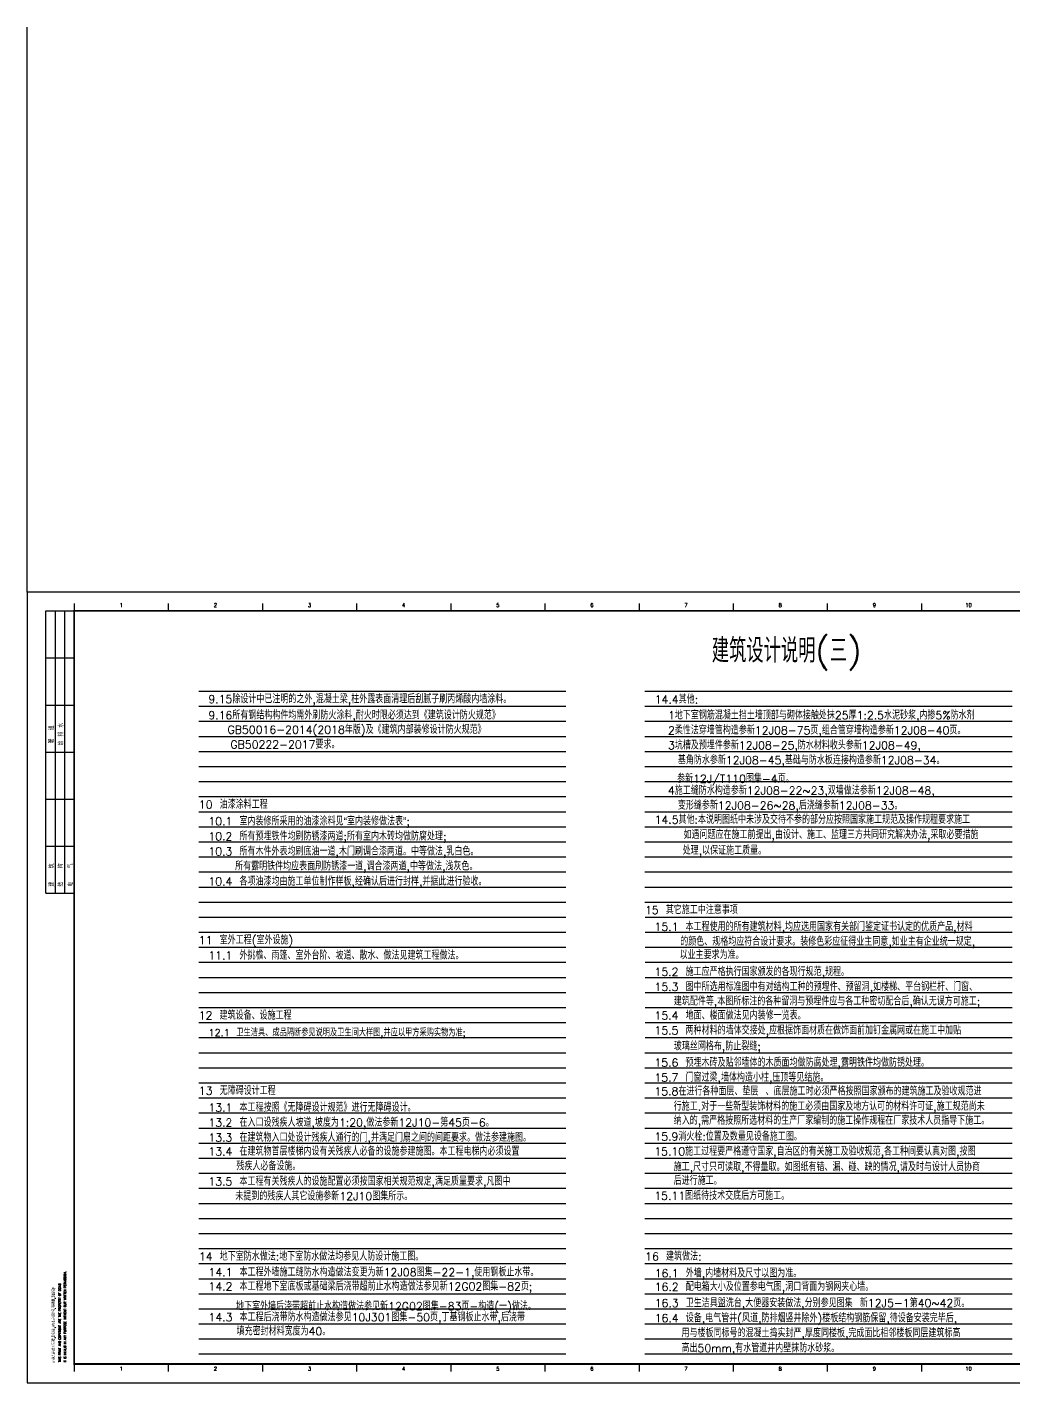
# Model space of a CAD drawing. Header units: inches. Extents: x 0 to 508000, y 0 to 738838.
# Drawn here: x 0 to 52409, y 294738 to 366738 of the extents above; entities that cross this region are included whole.
import ezdxf
from ezdxf.enums import TextEntityAlignment as Align
from ezdxf.lldxf.tags import DXFTag

# ---------------------------------------------------------------- set-up
doc = ezdxf.new("R2010")
doc.units = ezdxf.units.IN
doc.header["$LTSCALE"] = 1000
doc.header["$MEASUREMENT"] = 0
doc.layers.get('0').update_dxf_attribs({"true_color": 0xffffff})
for name, color, linetype, true_color in [('TK', 7, 'Continuous', 0xffffff), ('ZG-图框层', 4, 'Continuous', 0x00ffff), ('打底线', 7, 'Continuous', 0xffffff)]:
    doc.layers.add(name, color=color, linetype=linetype, true_color=true_color)
doc.styles.add('CCIAD-图框(会签栏)', font='txt.shx', dxfattribs={"height": 0.2, "bigfont": 'gbcbig.shx'})
doc.styles.add('CCIAD-图框(版权说明)', font='SIMPLEX.shx', dxfattribs={"height": 0.2, "bigfont": 'gbcbig.shx'})
doc.styles.add('ISOCP', font='txt.shx', dxfattribs={"height": 0.2, "bigfont": 'gbcbig.shx'})
doc.styles.add('TXTSTY_ANONYMOUS', font='txt.shx', dxfattribs={"height": 0.2, "bigfont": 'gbcbig.shx'})
tags = doc.linetypes.add('DOT2', pattern=[0.125, 0, -0.125]).pattern_tags.tags
tags[6:7] = [DXFTag(74, 4), DXFTag(75, 0), DXFTag(340, '0'), DXFTag(46, 0.0), DXFTag(50, 0.0), DXFTag(44, 0.0), DXFTag(45, 0.0)]
tags[4:5] = [DXFTag(74, 4), DXFTag(75, 0), DXFTag(340, '0'), DXFTag(46, 0.0), DXFTag(50, 0.0), DXFTag(44, 0.0), DXFTag(45, 0.0)]

msp = doc.modelspace()

# ---------------------------------------------------------------- linework, layer by layer
at = {"lineweight": -3}
msp.add_line((0, 336738), (0, 366738), dxfattribs=at)
at = {"layer": 'TK', "lineweight": -3}
for p, q in [((1000, 335738), (2500, 335738)), ((1000, 328238), (1000, 335738)), ((1500, 328238), (1500, 335738)), ((2000, 328238), (2000, 335738)), ((2500, 336130), (2500, 335738)), ((2500, 328238), (2500, 335738)), ((7500, 336130), (7500, 335738)), ((12500, 336130), (12500, 335738)), ((17500, 336130), (17500, 335738)), ((22500, 336130), (22500, 335738)), ((27500, 336130), (27500, 335738)), ((32500, 336130), (32500, 335738)), ((37500, 336130), (37500, 335738)), ((42500, 336130), (42500, 335738)), ((47500, 336130), (47500, 335738)), ((1000, 333238), (2500, 333238)), ((1000, 330738), (2500, 330738)), ((1000, 320738), (1000, 328238)), ((1000, 328238), (2500, 328238)), ((1000, 328238), (2500, 328238)), ((1500, 320738), (1500, 328238)), ((2000, 320738), (2000, 328238)), ((2500, 320738), (2500, 328238)), ((1000, 325738), (2500, 325738)), ((1000, 323238), (2500, 323238)), ((1000, 320738), (2500, 320738)), ((2500, 295738), (2500, 295347)), ((7500, 295738), (7500, 295347)), ((12500, 295738), (12500, 295347)), ((17500, 295738), (17500, 295347)), ((22500, 295738), (22500, 295347)), ((27500, 295738), (27500, 295347)), ((32500, 295738), (32500, 295347)), ((37500, 295738), (37500, 295347)), ((42500, 295738), (42500, 295347)), ((47500, 295738), (47500, 295347))]:
    msp.add_line(p, q, dxfattribs=at)
at = {"layer": 'ZG-图框层', "lineweight": -3}
msp.add_lwpolyline([(0, 294738), (89100, 294738), (89100, 336738), (0, 336738)], close=True, dxfattribs=at)
at = {"layer": 'ZG-图框层', "lineweight": -3, "const_width": 100}
msp.add_lwpolyline([(2500, 295738), (88100, 295738), (88100, 335738), (2500, 335738)], close=True, dxfattribs=at)
at = {"layer": '打底线', "color": 252, "linetype": 'DOT2', "lineweight": -3, "ltscale": 2, "true_color": 0x848484}
for p, q in [((9116, 331473), (28615, 331473)), ((32815, 331473), (52314, 331473)), ((9116, 330673), (28615, 330673)), ((32815, 330673), (52314, 330673)), ((9116, 329873), (28615, 329873)), ((32815, 329873), (52314, 329873)), ((9116, 329073), (28615, 329073)), ((32815, 329073), (52314, 329073)), ((9116, 328273), (28615, 328273)), ((32815, 328273), (52314, 328273)), ((9116, 327473), (28615, 327473)), ((32815, 327473), (52314, 327473)), ((9116, 326673), (28615, 326673)), ((32815, 326673), (52314, 326673)), ((9116, 325873), (28615, 325873)), ((32815, 325873), (52314, 325873)), ((9116, 325073), (28615, 325073)), ((32815, 325073), (52314, 325073)), ((9116, 324273), (28615, 324273)), ((32815, 324273), (52314, 324273)), ((9116, 323473), (28615, 323473)), ((32815, 323473), (52314, 323473)), ((9116, 322673), (28615, 322673)), ((32815, 322673), (52314, 322673)), ((9116, 321873), (28615, 321873)), ((32815, 321873), (52314, 321873)), ((9116, 321073), (28615, 321073)), ((32815, 321073), (52314, 321073)), ((9116, 320273), (28615, 320273)), ((32815, 320273), (52314, 320273)), ((9116, 319473), (28615, 319473)), ((32820, 319473), (52319, 319473)), ((9116, 318673), (28615, 318673)), ((32820, 318673), (52319, 318673)), ((9116, 317873), (28615, 317873)), ((32820, 317873), (52319, 317873)), ((9116, 317073), (28615, 317073)), ((32820, 317073), (52319, 317073)), ((9116, 316273), (28615, 316273)), ((32820, 316273), (52319, 316273)), ((9116, 315473), (28615, 315473)), ((32820, 315473), (52319, 315473)), ((9116, 314673), (28615, 314673)), ((32820, 314673), (52319, 314673)), ((9116, 313873), (28615, 313873)), ((32820, 313873), (52319, 313873)), ((9116, 313073), (28615, 313073)), ((32820, 313073), (52319, 313073)), ((9116, 312273), (28615, 312273)), ((32815, 312273), (52314, 312273)), ((9116, 311473), (28615, 311473)), ((32815, 311473), (52314, 311473)), ((9116, 310673), (28615, 310673)), ((32815, 310673), (52314, 310673)), ((9116, 309873), (28615, 309873)), ((32815, 309873), (52314, 309873)), ((9116, 309073), (28615, 309073)), ((32815, 309073), (52314, 309073)), ((9116, 308273), (28615, 308273)), ((32815, 308273), (52314, 308273)), ((9116, 307473), (28615, 307473)), ((32815, 307473), (52314, 307473)), ((9116, 306673), (28615, 306673)), ((32815, 306673), (52314, 306673)), ((9116, 305873), (28615, 305873)), ((32815, 305873), (52314, 305873)), ((9116, 305073), (28615, 305073)), ((32815, 305073), (52314, 305073)), ((9116, 304273), (28615, 304273)), ((32815, 304273), (52314, 304273)), ((9116, 303473), (28615, 303473)), ((32815, 303473), (52314, 303473)), ((9116, 302673), (28615, 302673)), ((32815, 302673), (52314, 302673)), ((9116, 301873), (28615, 301873)), ((32815, 301873), (52314, 301873)), ((9116, 301073), (28615, 301073)), ((32815, 301073), (52314, 301073)), ((9116, 300273), (28615, 300273)), ((32815, 300273), (52314, 300273)), ((9116, 299473), (28615, 299473)), ((32815, 299473), (52314, 299473)), ((9116, 298673), (28615, 298673)), ((32815, 298673), (52314, 298673)), ((9116, 297873), (28615, 297873)), ((32815, 297873), (52314, 297873)), ((9116, 297073), (28615, 297073)), ((32815, 297073), (52314, 297073)), ((9116, 296273), (28615, 296273)), ((32815, 296273), (52314, 296273))]:
    msp.add_line(p, q, dxfattribs=at)

# ---------------------------------------------------------------- texts
at = {"color": 7, "true_color": 0xffffff, "style": 'TXTSTY_ANONYMOUS'}
msp.add_text('建筑设计说明(三)', height=1275, dxfattribs=at).set_placement((36364, 332991))
at = {"style": 'TXTSTY_ANONYMOUS'}
for s, height, p in [('9.15除设计中已注明的之外,混凝土梁,柱外露表面清理后刮腻子刷丙烯酸内墙涂料。', 425, (9626, 330838)), ('14.4其他:', 425, (33330, 330822)), ('9.16所有钢结构构件均需外刷防火涂料,耐火时限必须达到《建筑设计防火规范》', 425, (9626, 329980)), ('1地下室钢筋混凝土挡土墙顶部与砌体接触处抹25厚1:2.5水泥砂浆,内掺5%防水剂', 425, (34037, 329978)), ('GB50016-2014(2018年版)及《建筑内部装修设计防火规范》', 425, (10645, 329214)), ('2柔性法穿墙管构造参新12J08-75页,组合管穿墙构造参新12J08-40页。', 425, (34037, 329180)), (' GB50222-2017要求。', 425, (10419, 328427)), ('3坑槽及预埋件参新12J08-25,防水材料收头参新12J08-49,', 425, (34037, 328382)), ('基角防水参新12J08-45,基础与防水板连接构造参新12J08-34。', 425, (34562, 327593)), ('参新12J/T110图集-4页。', 425, (34522, 326607)), ('4施工缝防水构造参新12J08-22~23,双墙做法参新12J08-48,', 425, (34037, 325979)), ('10 油漆涂料工程', 425, (9121, 325238)), ('变形缝参新12J08-26~28,后浇缝参新12J08-33。', 425, (34562, 325189)), ('10.1 室内装修所采用的油漆涂料见“室内装修做法表”;', 425, (9626, 324348)), ('14.5其他:本说明图纸中未涉及交待不参的部分应按照国家施工规范及操作规程要求施工', 425, (33325, 324434)), ('10.2 所有预埋铁件均刷防锈漆两道;所有室内木砖均做防腐处理;', 425, (9626, 323550)), ('如遇问题应在施工前提出,由设计、施工、监理三方共同研究解决办法,采取必要措施', 425, (34864, 323632)), ('10.3 所有木件外表均刷底油一道,木门刷调合漆两道。中等做法,乳白色。', 425, (9626, 322752)), ('处理,以保证施工质量。', 425, (34817, 322795)), ('所有露明铁件均应表面刷防锈漆一道,调合漆两道,中等做法,浅灰色。', 425, (11048, 321961)), ('10.4 各项油漆均由施工单位制作样板,经确认后进行封样,并据此进行验收。', 425, (9626, 321155)), ('15 其它施工中注意事项', 425, (32815, 319638)), ('15.1 本工程使用的所有建筑材料,均应选用国家有关部门鉴定证书认定的优质产品,材料', 425, (33320, 318748)), ('11 室外工程(室外设施)', 425, (9121, 318038)), ('的颜色、规格均应符合设计要求。装修色彩应征得业主同意,如业主有企业统一规定,', 425, (34689, 317959)), ('11.1 外挑檐、雨篷、室外台阶、坡道、散水、做法见建筑工程做法。', 425, (9626, 317227)), ('以业主要求为准。', 425, (34656, 317248)), ('15.2 施工应严格执行国家颁发的各现行规范,规程。', 425, (33320, 316353)), ('15.3 图中所选用标准图中有对结构工种的预埋件、预留洞,如楼梯、平台钢栏杆、门窗、', 425, (33320, 315555)), ('建筑配件等,本图所标注的各种留洞与预埋件应与各工种密切配合后,确认无误方可施工;', 425, (34349, 314787)), ('12 建筑设备、设施工程', 425, (9116, 314038)), ('15.4 地面、楼面做法见内装修一览表。', 425, (33320, 314034)), ('12.1 卫生洁具、成品隔断参见说明及卫生间大样图,并应以甲方采购实物为准;', 382.5, (9626, 313148)), ('15.5 两种材料的墙体交接处,应根据饰面材质在做饰面前加钉金属网或在施工中加贴', 425, (33320, 313243)), ('玻璃丝网格布,防止裂缝;', 425, (34349, 312399)), ('15.6 预埋木砖及贴邻墙体的木质面均做防腐处理,露明铁件均做防锈处理。', 425, (33315, 311533)), ('15.7 门窗过梁,墙体构造小柱,压顶等见结施。', 425, (33315, 310742)), ('13 无障碍设计工程', 425, (9121, 310038)), ('15.8在进行各种面层、垫层 、底层施工时必须严格按照国家颁布的建筑施工及验收规范进', 425, (33315, 310009)), ('13.1 本工程按照《无障碍设计规范》进行无障碍设计。', 425, (9626, 309148)), ('行施工.对于一些新型装饰材料的施工必须由国家及地方认可的材料许可证,施工规范尚未', 425, (34344, 309205)), ('纳入的,需严格按照所选材料的生产厂家编制的施工操作规程在厂家技术人员指导下施工。', 425, (34344, 308455)), ('13.2 在入口设残疾人坡道,坡度为1:20,做法参新12J10-第45页-6。', 425, (9626, 308350)), ('13.3 在建筑物入口处设计残疾人通行的门,并满足门扇之间的间距要求。做法参建施图。', 425, (9626, 307552)), ('15.9消火栓:位置及数量见设备施工图。', 425, (33315, 307607)), ('13.4 在建筑物首层楼梯内设有关残疾人必备的设施参建施图。本工程电梯内必须设置', 425, (9626, 306818)), ('15.10施工过程要严格遵守国家,自治区的有关施工及验收规范,各工种间要认真对图,按图', 425, (33310, 306817)), ('残疾人必备设施。', 425, (11114, 306035)), ('施工,尺寸只可读取,不得量取。如图纸有错、漏、碰、缺的情况,请及时与设计人员协商', 425, (34339, 305988)), ('13.5 本工程有关残疾人的设施配置必须按国家相关规范规定,满足质量要求,凡图中', 425, (9626, 305222)), ('后进行施工。', 425, (34339, 305262)), ('未提到的残疾人其它设施参新12J10图集所示。', 425, (11057, 304438)), ('15.11图纸待技术交底后方可施工。', 425, (33310, 304462)), ('14 地下室防水做法:地下室防水做法均参见人防设计施工图。', 425, (9126, 301238)), ('16 建筑做法:', 425, (32825, 301238)), ('14.1 本工程外墙施工缝防水构造做法变更为新12J08图集-22-1,使用钢板止水带。', 425, (9631, 300398)), ('16.1 外墙,内墙材料及尺寸以图为准。', 425, (33330, 300348)), ('14.2 本工程地下室底板或基础梁后浇带超前止水构造做法参见新12G02图集-82页;', 425, (9631, 299648)), ('16.2 配电箱大小及位置参电气图,洞口背面为钢网夹心墙。', 425, (33330, 299628)), ('地下室外墙后浇带超前止水构造做法参见新12G02图集-83页-构造(一)做法。', 425, (11098, 298595)), ('16.3 卫生洁具盥洗台,大便器安装做法,分别参见图集 新12J5-1第40~42页。', 425, (33330, 298764)), ('14.3 本工程后浇带防水构造做法参见10J301图集-50页,丁基钢板止水带,后浇带', 425, (9631, 298012)), ('16.4 设备,电气管井(风道,防排烟竖井除外)楼板结构钢筋保留,待设备安装完毕后,', 425, (33330, 297965)), ('填充密封材料宽度为40。', 425, (11126, 297264)), ('用与楼板同标号的混凝土捣实封严,厚度同楼板,完成面比相邻楼板同层建筑标高', 425, (34755, 297169)), ('高出50mm,有水管道井内壁抹防水砂浆。', 425, (34755, 296370))]:
    msp.add_text(s, height=height, dxfattribs=at).set_placement(p)
at = {"layer": 'TK', "style": 'ISOCP'}
for s, p in [('1', (5000, 336042)), ('2', (10000, 336042)), ('3', (15000, 336042)), ('4', (20000, 336042)), ('5', (25000, 336042)), ('6', (30000, 336042)), ('7', (35000, 336042)), ('8', (40000, 336042)), ('9', (45000, 336042)), ('10', (50000, 336042)), ('1', (5000, 295488)), ('2', (10000, 295488)), ('3', (15000, 295488)), ('4', (20000, 295488)), ('5', (25000, 295488)), ('6', (30000, 295488)), ('7', (35000, 295488)), ('8', (40000, 295488)), ('9', (45000, 295488)), ('10', (50000, 295488))]:
    msp.add_text(s, height=200, dxfattribs=at).set_placement(p, align=Align.MIDDLE_CENTER)
at = {"layer": 'TK', "style": 'CCIAD-图框(会签栏)'}
for s, p in [('暖  通', (1427, 328704)), ('给 排 水', (1927, 328594)), ('建   筑', (1435, 321094)), ('结   构', (1909, 321094)), ('电   气', (2435, 321094))]:
    msp.add_text(s, height=250, rotation=90, dxfattribs=at).set_placement(p)
at = {"layer": 'TK', "style": 'CCIAD-图框(版权说明)', "width": 0.8}
for s, height, p in [('THIS PRINT AND COPYRIGHT ARE THE PROPERTY OF CCIAD ', 120, (1790, 295830)), ('IT IS INVALID IN ANY PURPOSE WITHOUT OUR WRITTEN PERMISSION.', 120, (2071, 295830)), ('本图须加盖院出图专用章,版权所有,未经本院书面许可,不得翻制,违者必究!', 150, (1478, 295787))]:
    msp.add_text(s, height=height, rotation=90, dxfattribs=at).set_placement(p)

doc.saveas('drawing.dxf')
